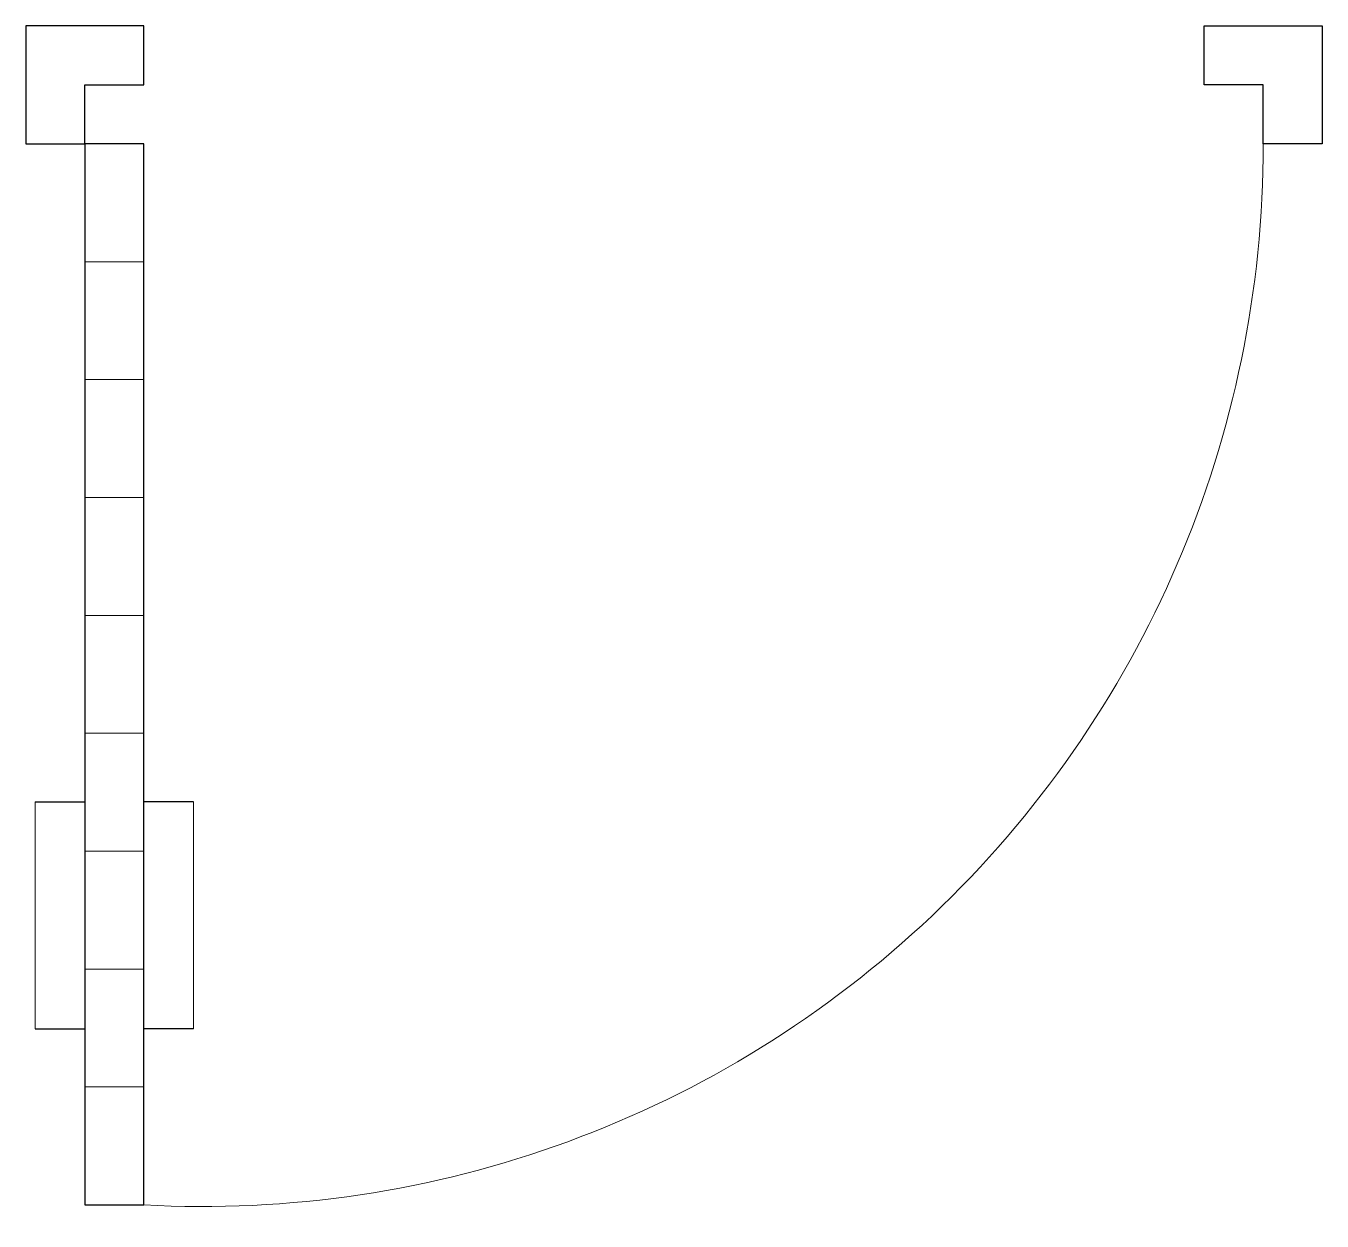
# Model space of a CAD drawing. Header units: millimetres. Extents: x 0 to 1798, y -22 to 1634.
import ezdxf

# ---------------------------------------------------------------- set-up
doc = ezdxf.new("R2010")
doc.units = ezdxf.units.MM
doc.layers.add('Furniture_家具立面', color=255, linetype='Continuous')

# ---------------------------------------------------------------- blocks, each defined once
blk = doc.blocks.new('单扇平开门06(有门框细节玻璃门)')
at = {"color": 4}
for p, q in [((0, 1634.4), (0, 1634.4)), ((163.4, 1634.4), (0, 1634.4)), ((0, 1634.4), (0, 1471)), ((163.4, 1552.7), (163.4, 1634.4)), ((1634.4, 1552.7), (1634.4, 1634.4)), ((1634.4, 1634.4), (1797.8, 1634.4)), ((1797.8, 1634.4), (1797.8, 1634.4)), ((1797.8, 1634.4), (1797.8, 1471)), ((81.7, 1552.7), (163.4, 1552.7)), ((81.7, 1471), (81.7, 1552.7)), ((1716.1, 1552.7), (1634.4, 1552.7)), ((1716.1, 1471), (1716.1, 1552.7)), ((0, 1471), (81.7, 1471)), ((81.7, 1471), (81.7, 0)), ((163.4, 1471), (81.7, 1471)), ((163.4, 0), (163.4, 1471)), ((1797.8, 1471), (1716.1, 1471)), ((12.6, 558.5), (81.7, 558.5)), ((232.6, 558.5), (163.4, 558.5)), ((12.6, 244), (81.7, 244)), ((232.6, 244), (163.4, 244)), ((81.7, 0), (163.4, 0))]:
    blk.add_line(p, q, dxfattribs=at)
at = {"color": 4, "lineweight": 13}
for p, q in [((81.7, 1307.5), (163.4, 1307.5)), ((81.7, 1144.1), (163.4, 1144.1)), ((81.7, 980.6), (163.4, 980.6)), ((81.7, 817.2), (163.4, 817.2)), ((81.7, 653.8), (163.4, 653.8)), ((12.6, 244), (12.6, 558.5)), ((232.6, 244), (232.6, 558.5)), ((81.7, 490.3), (163.4, 490.3)), ((81.7, 326.9), (163.4, 326.9)), ((81.7, 163.4), (163.4, 163.4))]:
    blk.add_line(p, q, dxfattribs=at)
blk.add_arc((245.2, 1468.7), 1471, 266.8152, 0.0885, dxfattribs=at)

msp = doc.modelspace()

# ---------------------------------------------------------------- block references
at = {"layer": 'Furniture_家具立面'}
msp.add_blockref('单扇平开门06(有门框细节玻璃门)', (0, 0), dxfattribs=at)

doc.saveas('drawing.dxf')
